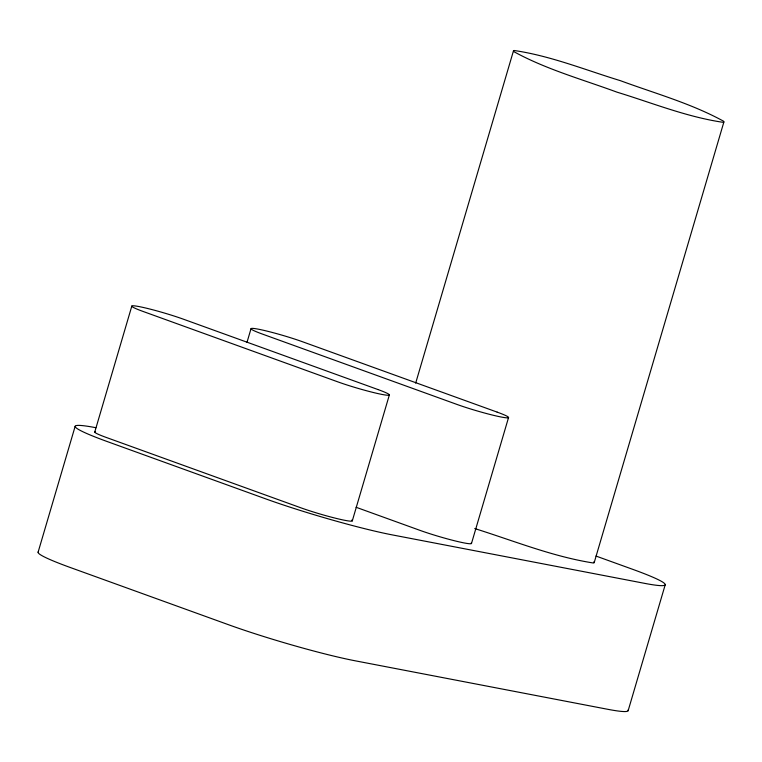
<?xml version="1.0" encoding="UTF-8"?>
<svg xmlns="http://www.w3.org/2000/svg" width="762" height="762" viewBox="0 0 762 762"><rect width="100%" height="100%" fill="white"/><g stroke="black" fill="none" stroke-linecap="round" stroke-linejoin="round"><path stroke-width="1.14" d="M38.1 552.202L75.162 426.291M94.764 432.025L131.816 306.114M247.002 342.338L251.012 328.727M352.311 520.837L389.363 394.926M415.681 383.115L513.464 50.883L514.14 50.492C550.564 55.836 585.292 69.961 620.411 80.677C654.987 93.412 691.163 103.432 723.548 121.196L723.9 121.949L594.198 562.632L593.522 563.023C552.793 556.679 513.959 540.868 474.736 528.561M471.497 543.439L508.549 417.538M628.155 710.66L665.216 584.749M723.9 121.949L723.224 122.339C686.791 116.996 652.072 102.86 616.953 92.145C582.378 79.419 546.202 69.399 513.817 51.635L513.464 50.883M596.008 556.06L632.727 569.338A93.745 7.191 16.4 0 1 644.49 583.33L392.325 534.905A93.745 7.191 16.4 0 1 265.652 498.843L107.642 441.703A93.745 7.191 16.4 0 1 95.879 427.711M356.073 507.263L419.757 530.285A32.909 2.524 16.4 0 0 455.171 540.925A32.909 2.524 16.4 0 0 471.23 542.973M593.846 561.88L594.198 562.632M628.031 710.07A93.745 7.191 16.4 0 1 607.438 709.241L355.263 660.816A93.745 7.191 16.4 0 1 228.6 624.754L70.58 567.614A93.745 7.191 16.4 0 1 38.481 551.755M351.701 520.122A32.909 2.524 16.4 0 1 336.89 518.56A32.909 2.524 16.4 0 1 300.561 507.702L106.175 437.417A32.909 2.524 16.4 0 1 95.488 431.702M497.148 412.118L302.752 341.833A32.909 2.524 16.4 0 0 258.289 329.174A32.909 2.524 16.4 0 0 262.423 334.08L456.809 404.374A32.909 2.524 16.4 0 0 501.282 417.033A32.909 2.524 16.4 0 0 497.148 412.118M377.962 389.544L183.566 319.249A32.909 2.524 16.4 0 0 139.103 306.591A32.909 2.524 16.4 0 0 143.227 311.506L337.623 381.791A32.909 2.524 16.4 0 0 382.086 394.449A32.909 2.524 16.4 0 0 377.962 389.544"/></g></svg>
